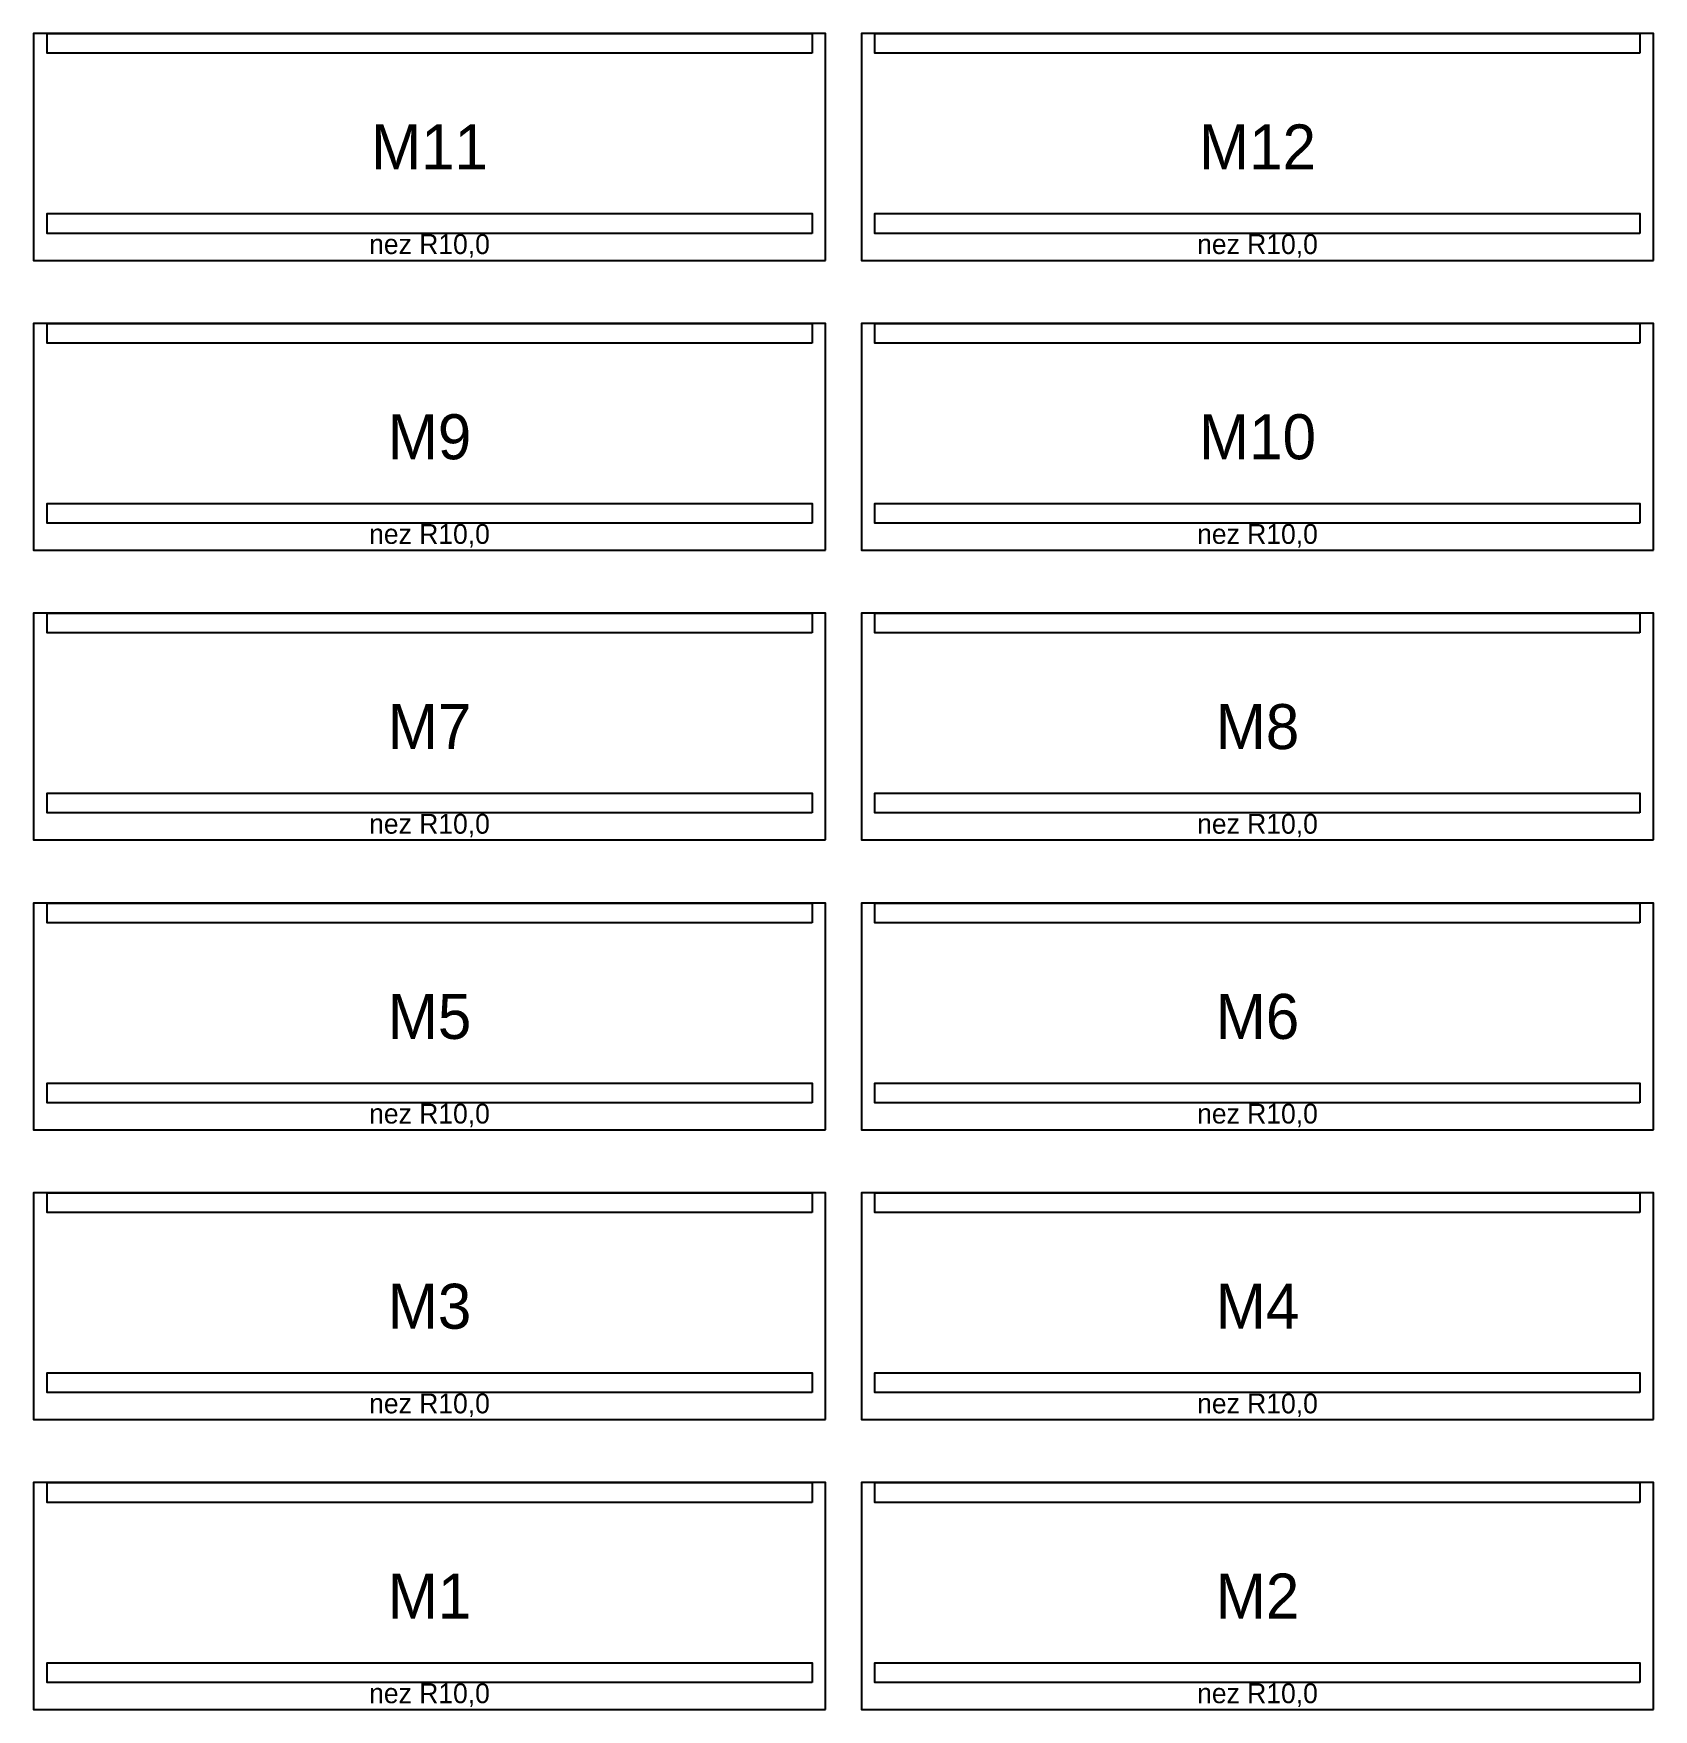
# Model space of a CAD drawing. Header units: millimetres. Extents: x 0 to 1800, y 0 to 1862.
import ezdxf
from ezdxf.enums import TextEntityAlignment as Align

# ---------------------------------------------------------------- set-up
doc = ezdxf.new("R2010")
doc.units = ezdxf.units.MM
for name, color, linetype in [('CM_DESSOUS', 4, 'CONTINUOUS'), ('CM_DESSUS', 5, 'CONTINUOUS'), ('DECOUPE', 7, 'CONTINUOUS'), ('TEXTE', 3, 'CONTINUOUS')]:
    doc.layers.add(name, color=color, linetype=linetype)

msp = doc.modelspace()

# ---------------------------------------------------------------- linework, layer by layer
at = {"layer": 'CM_DESSOUS'}
for points in [[(865, 1640), (15, 1640), (15, 1662), (865, 1662)], [(1785, 1640), (935, 1640), (935, 1662), (1785, 1662)], [(865, 1318), (15, 1318), (15, 1340), (865, 1340)], [(1785, 1318), (935, 1318), (935, 1340), (1785, 1340)], [(865, 996), (15, 996), (15, 1018), (865, 1018)], [(1785, 996), (935, 996), (935, 1018), (1785, 1018)], [(865, 674), (15, 674), (15, 696), (865, 696)], [(1785, 674), (935, 674), (935, 696), (1785, 696)], [(865, 352), (15, 352), (15, 374), (865, 374)], [(1785, 352), (935, 352), (935, 374), (1785, 374)], [(865, 30), (15, 30), (15, 52), (865, 52)], [(1785, 30), (935, 30), (935, 52), (1785, 52)]]:
    msp.add_lwpolyline(points, close=True, dxfattribs=at)
at = {"layer": 'CM_DESSUS'}
for points in [[(865, 1840), (15, 1840), (15, 1862), (865, 1862)], [(1785, 1840), (935, 1840), (935, 1862), (1785, 1862)], [(865, 1518), (15, 1518), (15, 1540), (865, 1540)], [(1785, 1518), (935, 1518), (935, 1540), (1785, 1540)], [(865, 1196), (15, 1196), (15, 1218), (865, 1218)], [(1785, 1196), (935, 1196), (935, 1218), (1785, 1218)], [(865, 874), (15, 874), (15, 896), (865, 896)], [(1785, 874), (935, 874), (935, 896), (1785, 896)], [(865, 552), (15, 552), (15, 574), (865, 574)], [(1785, 552), (935, 552), (935, 574), (1785, 574)], [(865, 230), (15, 230), (15, 252), (865, 252)], [(1785, 230), (935, 230), (935, 252), (1785, 252)]]:
    msp.add_lwpolyline(points, close=True, dxfattribs=at)
at = {"layer": 'DECOUPE'}
for points in [[(880, 1610), (880, 1862), (0, 1862), (0, 1610)], [(1800, 1610), (1800, 1810), (1800, 1862), (920, 1862), (920, 1810), (920, 1610)], [(880, 1288), (880, 1540), (0, 1540), (0, 1288)], [(1800, 1288), (1800, 1540), (920, 1540), (920, 1288)], [(880, 966), (880, 1218), (0, 1218), (0, 966)], [(1800, 966), (1800, 1218), (920, 1218), (920, 966)], [(880, 644), (880, 896), (0, 896), (0, 644)], [(1800, 644), (1800, 896), (920, 896), (920, 644)], [(880, 322), (880, 574), (0, 574), (0, 322)], [(1800, 322), (1800, 574), (920, 574), (920, 322)], [(880, 0), (880, 252), (0, 252), (0, 0)], [(1800, 0), (1800, 252), (920, 252), (920, 0)]]:
    msp.add_lwpolyline(points, close=True, dxfattribs=at)

# ---------------------------------------------------------------- texts
at = {"layer": 'TEXTE'}
for s, height, p in [('M11', 50, (440, 1736)), ('M12', 50, (1360, 1736)), ('nez R10,0', 22, (440, 1628)), ('nez R10,0', 22, (1360, 1628)), ('M9', 50, (440, 1414)), ('M10', 50, (1360, 1414)), ('nez R10,0', 22, (440, 1306)), ('nez R10,0', 22, (1360, 1306)), ('M8', 50, (1360, 1092)), ('M7', 50, (440, 1092)), ('nez R10,0', 22, (440, 984)), ('nez R10,0', 22, (1360, 984)), ('M5', 50, (440, 770)), ('M6', 50, (1360, 770)), ('nez R10,0', 22, (440, 662)), ('nez R10,0', 22, (1360, 662)), ('M3', 50, (440, 448)), ('M4', 50, (1360, 448)), ('nez R10,0', 22, (440, 340)), ('nez R10,0', 22, (1360, 340)), ('M1', 50, (440, 126)), ('M2', 50, (1360, 126)), ('nez R10,0', 22, (440, 18)), ('nez R10,0', 22, (1360, 18))]:
    msp.add_text(s, height=height, dxfattribs=at).set_placement(p, align=Align.MIDDLE_CENTER)

doc.saveas('drawing.dxf')
